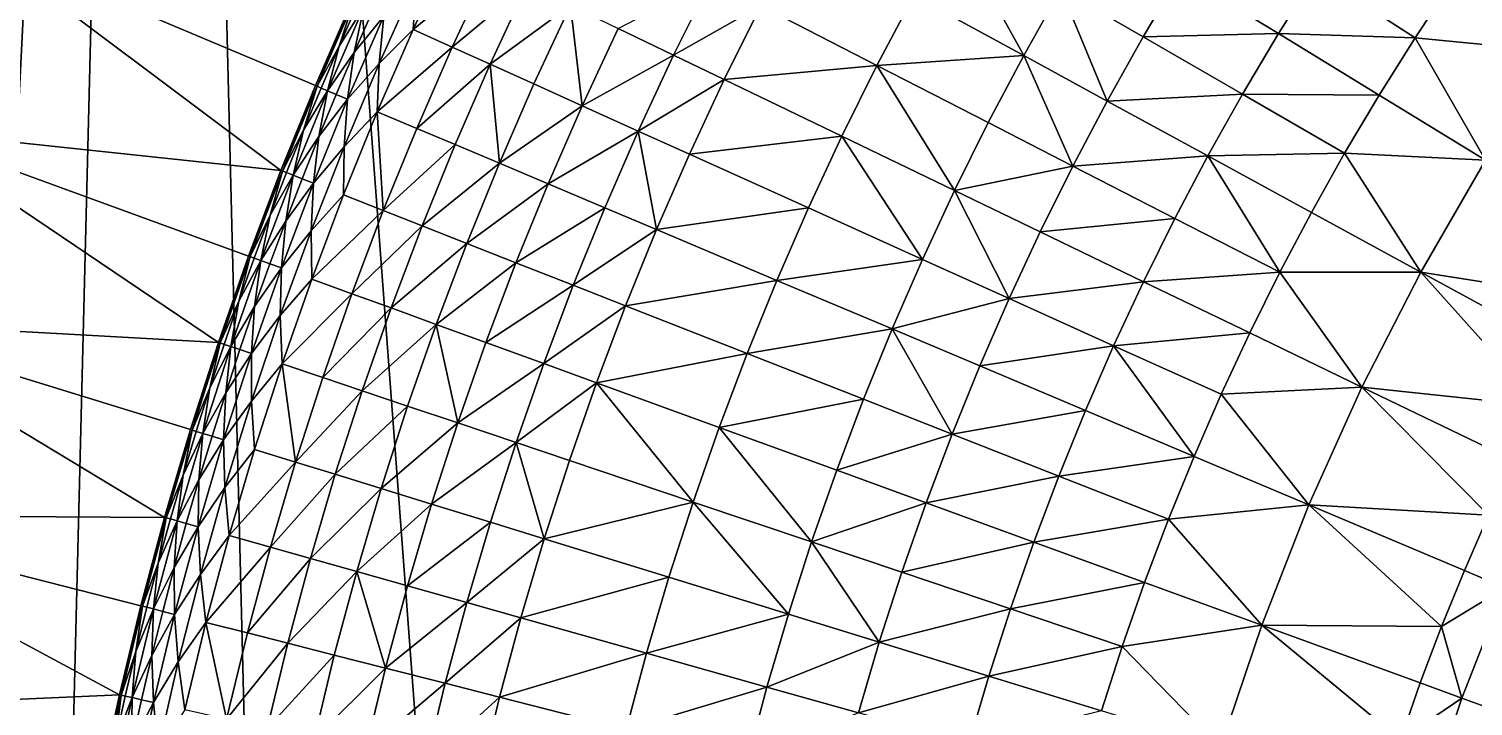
# Model space of a CAD drawing. Header units: millimetres. Extents: x -3750 to 5350, y -3750 to 3750.
# Drawn here: x -2499 to -1515, y 549 to 1010 of the extents above; entities that cross this region are included whole.
import ezdxf

# ---------------------------------------------------------------- set-up
doc = ezdxf.new("R2010")
doc.units = ezdxf.units.MM
doc.header["$MEASUREMENT"] = 0
doc.layers.add('MESH_3D', color=2, linetype='CONTINUOUS')

msp = doc.modelspace()

# ---------------------------------------------------------------- linework, layer by layer
at = {"layer": 'MESH_3D'}
for points in [[(925.34, 3634.04, 32500), (-2410.45, 2872.67, 32500), (3378.63, -1627.06, 32500)], [(-2410.45, 2872.67, 32500), (-3199.84, 1955.38, 32500), (-3720.9, 466.29, 32500)], [(-2410.45, 2872.67, 32500), (-3720.9, 466.29, 32500), (-3523.85, -1282.58, 32500)], [(-2410.45, 2872.67, 32500), (-3523.85, -1282.58, 32500), (-3490.78, -1370.03, 32500)], [(-2410.45, 2872.67, 32500), (-3490.78, -1370.03, 32500), (-2684.5, -2618.39, 32500)], [(-2410.45, 2872.67, 32500), (-2684.5, -2618.39, 32500), (-2550.65, -2748.94, 32500)], [(-2410.45, 2872.67, 32500), (-2550.65, -2748.94, 32500), (-2264.27, -2989.25, 32500)], [(-2410.45, 2872.67, 32500), (-2264.27, -2989.25, 32500), (-1955.38, -3199.84, 32500)], [(3378.63, -1627.06, 32500), (-2410.45, 2872.67, 32500), (-1955.38, -3199.84, 32500)], [(-1895.79, 1032.39, -630.5), (-1869.46, 1079.34, -630.5), (-1820.88, 991.6, -698.41)], [(-1869.46, 1079.34, -630.5), (-1795.6, 1036.69, -698.41), (-1820.88, 991.6, -698.41)], [(-1458.38, 994.31, -885.22), (-1528.54, 1042.14, -840.76), (-1502.09, 1079.93, -840.76)], [(-2584.15, 940.56, 24200), (-2534.06, 1068.2, 24200), (-2327.18, 913.35, 24000)], [(-2534.06, 1068.2, 24200), (-2278.76, 1028.22, 24000), (-2303.69, 971.09, 24000)], [(-2534.06, 1068.2, 24200), (-2303.69, 971.09, 24000), (-2327.18, 913.35, 24000)], [(-2237.04, 1009.39, -238.11), (-2211.18, 1064.85, -238.11), (-2184.88, 1052.18, -303.82)], [(-2235.02, 1042.2, -205.25), (-2211.18, 1064.85, -238.11), (-2237.04, 1009.39, -238.11)], [(-2237.04, 1009.39, -238.11), (-2184.88, 1052.18, -303.82), (-2210.43, 997.38, -303.82)], [(-2210.43, 997.38, -303.82), (-2184.88, 1052.18, -303.82), (-2159.29, 1039.86, -355.73)], [(-1795.6, 1036.69, -698.41), (-1713.9, 1047.34, -744.25), (-1739.47, 1004.29, -744.25)], [(-1739.47, 1004.29, -744.25), (-1713.9, 1047.34, -744.25), (-1647.17, 1006.57, -794.3)], [(-1713.9, 1047.34, -744.25), (-1621.57, 1047.32, -794.3), (-1647.17, 1006.57, -794.3)], [(-1647.17, 1006.57, -794.3), (-1621.57, 1047.32, -794.3), (-1554.05, 1003.71, -840.76)], [(-1621.57, 1047.32, -794.3), (-1528.54, 1042.14, -840.76), (-1554.05, 1003.71, -840.76)], [(-2260.3, 986.16, -205.25), (-2235.02, 1042.2, -205.25), (-2237.04, 1009.39, -238.11)], [(-2260.3, 986.16, -205.25), (-2257.13, 1018.45, -171.85), (-2235.02, 1042.2, -205.25)], [(-2210.43, 997.38, -303.82), (-2159.29, 1039.86, -355.73), (-2184.54, 985.7, -355.73)], [(-2184.54, 985.7, -355.73), (-2159.29, 1039.86, -355.73), (-2129.82, 1025.67, -406.77)], [(-2097.4, 1010.06, -455.71), (-2034.2, 1042.87, -506.08), (-2059.56, 991.83, -506.08)], [(-2059.56, 991.83, -506.08), (-2034.2, 1042.87, -506.08), (-2000.1, 1025.39, -547.31)], [(-1820.88, 991.6, -698.41), (-1795.6, 1036.69, -698.41), (-1763.97, 960.61, -744.25)], [(-1795.6, 1036.69, -698.41), (-1739.47, 1004.29, -744.25), (-1763.97, 960.61, -744.25)], [(-1458.38, 994.31, -885.22), (-1554.05, 1003.71, -840.76), (-1528.54, 1042.14, -840.76)], [(-2302.6, 970.63, -38.42), (-2303.69, 971.09), (-2278.76, 1028.22)], [(-2278.76, 1028.22, 24000), (-2278.76, 1028.22), (-2303.69, 971.09)], [(-2303.69, 971.09, 24000), (-2278.76, 1028.22, 24000), (-2303.69, 971.09)], [(-2302.6, 970.63, -38.42), (-2278.76, 1028.22), (-2277.69, 1027.73, -38.42)], [(-2287.61, 998.07, -71.93), (-2302.6, 970.63, -38.42), (-2277.69, 1027.73, -38.42)], [(-2277.25, 993.55, -138.74), (-2295.51, 967.64, -105.25), (-2270.67, 1024.57, -105.25)], [(-2287.61, 998.07, -71.93), (-2270.67, 1024.57, -105.25), (-2295.51, 967.64, -105.25)], [(-2287.61, 998.07, -71.93), (-2277.69, 1027.73, -38.42), (-2274.99, 1026.51, -71.93)], [(-2287.61, 998.07, -71.93), (-2274.99, 1026.51, -71.93), (-2270.67, 1024.57, -105.25)], [(-2277.25, 993.55, -138.74), (-2270.67, 1024.57, -105.25), (-2264.68, 1021.86, -138.74)], [(-2184.54, 985.7, -355.73), (-2129.82, 1025.67, -406.77), (-2154.73, 972.25, -406.77)], [(-2154.73, 972.25, -406.77), (-2129.82, 1025.67, -406.77), (-2121.93, 957.45, -455.71)], [(-2129.82, 1025.67, -406.77), (-2097.4, 1010.06, -455.71), (-2121.93, 957.45, -455.71)], [(-2059.56, 991.83, -506.08), (-2000.1, 1025.39, -547.31), (-2025.04, 975.21, -547.31)], [(-2025.04, 975.21, -547.31), (-2000.1, 1025.39, -547.31), (-1920.94, 984.81, -630.5)], [(-2000.1, 1025.39, -547.31), (-1895.79, 1032.39, -630.5), (-1920.94, 984.81, -630.5)], [(-1920.94, 984.81, -630.5), (-1895.79, 1032.39, -630.5), (-1820.88, 991.6, -698.41)], [(-2260.3, 986.16, -205.25), (-2281.81, 961.87, -171.85), (-2257.13, 1018.45, -171.85)], [(-2277.25, 993.55, -138.74), (-2257.13, 1018.45, -171.85), (-2281.81, 961.87, -171.85)], [(-2277.25, 993.55, -138.74), (-2264.68, 1021.86, -138.74), (-2257.13, 1018.45, -171.85)], [(-2261.51, 953.31, -238.11), (-2237.04, 1009.39, -238.11), (-2210.43, 997.38, -303.82)], [(-2260.3, 986.16, -205.25), (-2237.04, 1009.39, -238.11), (-2261.51, 953.31, -238.11)], [(-2121.93, 957.45, -455.71), (-2097.4, 1010.06, -455.71), (-2059.56, 991.83, -506.08)], [(-1763.97, 960.61, -744.25), (-1739.47, 1004.29, -744.25), (-1671.76, 965.19, -794.3)], [(-1739.47, 1004.29, -744.25), (-1647.17, 1006.57, -794.3), (-1671.76, 965.19, -794.3)], [(-1671.76, 965.19, -794.3), (-1647.17, 1006.57, -794.3), (-1578.59, 964.66, -840.76)], [(-1647.17, 1006.57, -794.3), (-1554.05, 1003.71, -840.76), (-1578.59, 964.66, -840.76)], [(-2299.87, 969.48, -71.93), (-2302.6, 970.63, -38.42), (-2287.61, 998.07, -71.93)], [(-2299.87, 969.48, -71.93), (-2287.61, 998.07, -71.93), (-2295.51, 967.64, -105.25)], [(-2261.51, 953.31, -238.11), (-2210.43, 997.38, -303.82), (-2234.61, 941.97, -303.82)], [(-2234.61, 941.97, -303.82), (-2210.43, 997.38, -303.82), (-2184.54, 985.7, -355.73)], [(-1506.13, 920.38, -885.22), (-1578.59, 964.66, -840.76), (-1554.05, 1003.71, -840.76)], [(-1506.13, 920.38, -885.22), (-1554.05, 1003.71, -840.76), (-1458.38, 994.31, -885.22)], [(-2289.46, 965.09, -138.74), (-2295.51, 967.64, -105.25), (-2277.25, 993.55, -138.74)], [(-2289.46, 965.09, -138.74), (-2277.25, 993.55, -138.74), (-2281.81, 961.87, -171.85)], [(-2284.19, 929.5, -205.25), (-2281.81, 961.87, -171.85), (-2260.3, 986.16, -205.25)], [(-2284.19, 929.5, -205.25), (-2260.3, 986.16, -205.25), (-2261.51, 953.31, -238.11)], [(-2234.61, 941.97, -303.82), (-2184.54, 985.7, -355.73), (-2208.44, 930.93, -355.73)], [(-2208.44, 930.93, -355.73), (-2184.54, 985.7, -355.73), (-2178.3, 918.23, -406.77)], [(-2184.54, 985.7, -355.73), (-2154.73, 972.25, -406.77), (-2178.3, 918.23, -406.77)], [(-2121.93, 957.45, -455.71), (-2059.56, 991.83, -506.08), (-2083.65, 940.18, -506.08)], [(-2083.65, 940.18, -506.08), (-2059.56, 991.83, -506.08), (-2025.04, 975.21, -547.31)], [(-2025.04, 975.21, -547.31), (-1920.94, 984.81, -630.5), (-1944.9, 936.61, -630.5)], [(-1944.9, 936.61, -630.5), (-1920.94, 984.81, -630.5), (-1868.05, 899.6, -698.41)], [(-1920.94, 984.81, -630.5), (-1820.88, 991.6, -698.41), (-1845.04, 945.9, -698.41)], [(-1920.94, 984.81, -630.5), (-1845.04, 945.9, -698.41), (-1868.05, 899.6, -698.41)], [(-1845.04, 945.9, -698.41), (-1820.88, 991.6, -698.41), (-1787.37, 916.33, -744.25)], [(-1820.88, 991.6, -698.41), (-1763.97, 960.61, -744.25), (-1787.37, 916.33, -744.25)], [(-2083.65, 940.18, -506.08), (-2025.04, 975.21, -547.31), (-2048.72, 924.42, -547.31)], [(-2048.72, 924.42, -547.31), (-2025.04, 975.21, -547.31), (-1944.9, 936.61, -630.5)], [(-2326.09, 912.92, -38.42), (-2327.18, 913.35), (-2303.69, 971.09)], [(-2327.18, 913.35, 24000), (-2303.69, 971.09), (-2327.18, 913.35)], [(-2327.18, 913.35, 24000), (-2303.69, 971.09, 24000), (-2303.69, 971.09)], [(-2326.09, 912.92, -38.42), (-2303.69, 971.09), (-2302.6, 970.63, -38.42)], [(-2311.78, 940.73, -71.93), (-2326.09, 912.92, -38.42), (-2302.6, 970.63, -38.42)], [(-2301.31, 936.47, -138.74), (-2318.92, 910.11, -105.25), (-2295.51, 967.64, -105.25)], [(-2311.78, 940.73, -71.93), (-2295.51, 967.64, -105.25), (-2318.92, 910.11, -105.25)], [(-2311.78, 940.73, -71.93), (-2302.6, 970.63, -38.42), (-2299.87, 969.48, -71.93)], [(-2311.78, 940.73, -71.93), (-2299.87, 969.48, -71.93), (-2295.51, 967.64, -105.25)], [(-2301.31, 936.47, -138.74), (-2295.51, 967.64, -105.25), (-2289.46, 965.09, -138.74)], [(-2301.31, 936.47, -138.74), (-2289.46, 965.09, -138.74), (-2281.81, 961.87, -171.85)], [(-2178.3, 918.23, -406.77), (-2154.73, 972.25, -406.77), (-2121.93, 957.45, -455.71)], [(-1763.97, 960.61, -744.25), (-1671.76, 965.19, -794.3), (-1695.3, 923.21, -794.3)], [(-1695.3, 923.21, -794.3), (-1671.76, 965.19, -794.3), (-1602.15, 925, -840.76)], [(-1671.76, 965.19, -794.3), (-1578.59, 964.66, -840.76), (-1602.15, 925, -840.76)], [(-2284.19, 929.5, -205.25), (-2305.09, 904.68, -171.85), (-2281.81, 961.87, -171.85)], [(-2301.31, 936.47, -138.74), (-2281.81, 961.87, -171.85), (-2305.09, 904.68, -171.85)], [(-2178.3, 918.23, -406.77), (-2121.93, 957.45, -455.71), (-2145.14, 904.25, -455.71)], [(-2145.14, 904.25, -455.71), (-2121.93, 957.45, -455.71), (-2083.65, 940.18, -506.08)], [(-1787.37, 916.33, -744.25), (-1763.97, 960.61, -744.25), (-1695.3, 923.21, -794.3)], [(-1506.13, 920.38, -885.22), (-1602.15, 925, -840.76), (-1578.59, 964.66, -840.76)], [(-2284.57, 896.63, -238.11), (-2261.51, 953.31, -238.11), (-2257.4, 885.96, -303.82)], [(-2284.19, 929.5, -205.25), (-2261.51, 953.31, -238.11), (-2284.57, 896.63, -238.11)], [(-2261.51, 953.31, -238.11), (-2234.61, 941.97, -303.82), (-2257.4, 885.96, -303.82)], [(-1868.05, 899.6, -698.41), (-1845.04, 945.9, -698.41), (-1787.37, 916.33, -744.25)], [(-2627.83, 810.58, 24200), (-2584.15, 940.56, 24200), (-2369.82, 796.22, 24000)], [(-2584.15, 940.56, 24200), (-2327.18, 913.35, 24000), (-2349.23, 855.05, 24000)], [(-2584.15, 940.56, 24200), (-2349.23, 855.05, 24000), (-2369.82, 796.22, 24000)], [(-2323.33, 911.84, -71.93), (-2326.09, 912.92, -38.42), (-2311.78, 940.73, -71.93)], [(-2323.33, 911.84, -71.93), (-2311.78, 940.73, -71.93), (-2318.92, 910.11, -105.25)], [(-2312.8, 907.71, -138.74), (-2318.92, 910.11, -105.25), (-2301.31, 936.47, -138.74)], [(-2312.8, 907.71, -138.74), (-2301.31, 936.47, -138.74), (-2305.09, 904.68, -171.85)], [(-2257.4, 885.96, -303.82), (-2234.61, 941.97, -303.82), (-2208.44, 930.93, -355.73)], [(-2145.14, 904.25, -455.71), (-2083.65, 940.18, -506.08), (-2106.44, 887.94, -506.08)], [(-2106.44, 887.94, -506.08), (-2083.65, 940.18, -506.08), (-2071.13, 873.06, -547.31)], [(-2083.65, 940.18, -506.08), (-2048.72, 924.42, -547.31), (-2071.13, 873.06, -547.31)], [(-2048.72, 924.42, -547.31), (-1944.9, 936.61, -630.5), (-1967.64, 887.83, -630.5)], [(-1967.64, 887.83, -630.5), (-1944.9, 936.61, -630.5), (-1889.89, 852.75, -698.41)], [(-1944.9, 936.61, -630.5), (-1868.05, 899.6, -698.41), (-1889.89, 852.75, -698.41)], [(-2306.65, 872.27, -205.25), (-2284.19, 929.5, -205.25), (-2284.57, 896.63, -238.11)], [(-2306.65, 872.27, -205.25), (-2305.09, 904.68, -171.85), (-2284.19, 929.5, -205.25)], [(-2257.4, 885.96, -303.82), (-2208.44, 930.93, -355.73), (-2230.96, 875.59, -355.73)], [(-2230.96, 875.59, -355.73), (-2208.44, 930.93, -355.73), (-2178.3, 918.23, -406.77)], [(-2230.96, 875.59, -355.73), (-2178.3, 918.23, -406.77), (-2200.52, 863.64, -406.77)], [(-2200.52, 863.64, -406.77), (-2178.3, 918.23, -406.77), (-2145.14, 904.25, -455.71)], [(-2071.13, 873.06, -547.31), (-2048.72, 924.42, -547.31), (-1967.64, 887.83, -630.5)], [(-1868.05, 899.6, -698.41), (-1787.37, 916.33, -744.25), (-1809.66, 871.49, -744.25)], [(-1809.66, 871.49, -744.25), (-1787.37, 916.33, -744.25), (-1717.79, 880.66, -794.3)], [(-1787.37, 916.33, -744.25), (-1695.3, 923.21, -794.3), (-1717.79, 880.66, -794.3)], [(-1717.79, 880.66, -794.3), (-1695.3, 923.21, -794.3), (-1646.26, 843.99, -840.76)], [(-1695.3, 923.21, -794.3), (-1602.15, 925, -840.76), (-1624.71, 884.77, -840.76)], [(-1695.3, 923.21, -794.3), (-1624.71, 884.77, -840.76), (-1646.26, 843.99, -840.76)], [(-1550.13, 844.16, -885.22), (-1624.71, 884.77, -840.76), (-1602.15, 925, -840.76)], [(-1550.13, 844.16, -885.22), (-1602.15, 925, -840.76), (-1506.13, 920.38, -885.22)], [(-1550.13, 844.16, -885.22), (-1506.13, 920.38, -885.22), (-1428.94, 825, -939.08)], [(-2348.12, 854.65, -38.42), (-2349.23, 855.05), (-2327.18, 913.35)], [(-2349.23, 855.05, 24000), (-2327.18, 913.35), (-2349.23, 855.05)], [(-2349.23, 855.05, 24000), (-2327.18, 913.35, 24000), (-2327.18, 913.35)], [(-2348.12, 854.65, -38.42), (-2327.18, 913.35), (-2326.09, 912.92, -38.42)], [(-2334.51, 882.8, -71.93), (-2348.12, 854.65, -38.42), (-2326.09, 912.92, -38.42)], [(-2323.94, 878.81, -138.74), (-2340.89, 852.01, -105.25), (-2318.92, 910.11, -105.25)], [(-2334.51, 882.8, -71.93), (-2318.92, 910.11, -105.25), (-2340.89, 852.01, -105.25)], [(-2334.51, 882.8, -71.93), (-2326.09, 912.92, -38.42), (-2323.33, 911.84, -71.93)], [(-2334.51, 882.8, -71.93), (-2323.33, 911.84, -71.93), (-2318.92, 910.11, -105.25)], [(-2323.94, 878.81, -138.74), (-2318.92, 910.11, -105.25), (-2312.8, 907.71, -138.74)], [(-2323.94, 878.81, -138.74), (-2312.8, 907.71, -138.74), (-2305.09, 904.68, -171.85)], [(-2306.65, 872.27, -205.25), (-2326.92, 846.93, -171.85), (-2305.09, 904.68, -171.85)], [(-2323.94, 878.81, -138.74), (-2305.09, 904.68, -171.85), (-2326.92, 846.93, -171.85)], [(-2306.65, 872.27, -205.25), (-2284.57, 896.63, -238.11), (-2306.22, 839.39, -238.11)], [(-2306.22, 839.39, -238.11), (-2284.57, 896.63, -238.11), (-2257.4, 885.96, -303.82)], [(-2200.52, 863.64, -406.77), (-2145.14, 904.25, -455.71), (-2167.02, 850.49, -455.71)], [(-2167.02, 850.49, -455.71), (-2145.14, 904.25, -455.71), (-2106.44, 887.94, -506.08)], [(-1889.89, 852.75, -698.41), (-1868.05, 899.6, -698.41), (-1830.82, 826.1, -744.25)], [(-1868.05, 899.6, -698.41), (-1809.66, 871.49, -744.25), (-1830.82, 826.1, -744.25)], [(-2167.02, 850.49, -455.71), (-2106.44, 887.94, -506.08), (-2127.92, 835.15, -506.08)], [(-2127.92, 835.15, -506.08), (-2106.44, 887.94, -506.08), (-2071.13, 873.06, -547.31)], [(-2071.13, 873.06, -547.31), (-1967.64, 887.83, -630.5), (-1989.16, 838.5, -630.5)], [(-1989.16, 838.5, -630.5), (-1967.64, 887.83, -630.5), (-1889.89, 852.75, -698.41)], [(-2345.34, 853.63, -71.93), (-2348.12, 854.65, -38.42), (-2334.51, 882.8, -71.93)], [(-2345.34, 853.63, -71.93), (-2334.51, 882.8, -71.93), (-2340.89, 852.01, -105.25)], [(-2334.72, 849.77, -138.74), (-2340.89, 852.01, -105.25), (-2323.94, 878.81, -138.74)], [(-2334.72, 849.77, -138.74), (-2323.94, 878.81, -138.74), (-2326.92, 846.93, -171.85)], [(-2306.22, 839.39, -238.11), (-2257.4, 885.96, -303.82), (-2278.78, 829.41, -303.82)], [(-2278.78, 829.41, -303.82), (-2257.4, 885.96, -303.82), (-2230.96, 875.59, -355.73)], [(-1809.66, 871.49, -744.25), (-1717.79, 880.66, -794.3), (-1739.21, 837.56, -794.3)], [(-1739.21, 837.56, -794.3), (-1717.79, 880.66, -794.3), (-1646.26, 843.99, -840.76)], [(-1550.13, 844.16, -885.22), (-1646.26, 843.99, -840.76), (-1624.71, 884.77, -840.76)], [(-2327.68, 814.49, -205.25), (-2306.65, 872.27, -205.25), (-2306.22, 839.39, -238.11)], [(-2327.68, 814.49, -205.25), (-2326.92, 846.93, -171.85), (-2306.65, 872.27, -205.25)], [(-2278.78, 829.41, -303.82), (-2230.96, 875.59, -355.73), (-2252.09, 819.7, -355.73)], [(-2252.09, 819.7, -355.73), (-2230.96, 875.59, -355.73), (-2200.52, 863.64, -406.77)], [(-2127.92, 835.15, -506.08), (-2071.13, 873.06, -547.31), (-2092.25, 821.15, -547.31)], [(-2092.25, 821.15, -547.31), (-2071.13, 873.06, -547.31), (-1989.16, 838.5, -630.5)], [(-1830.82, 826.1, -744.25), (-1809.66, 871.49, -744.25), (-1739.21, 837.56, -794.3)], [(-2252.09, 819.7, -355.73), (-2200.52, 863.64, -406.77), (-2221.36, 808.51, -406.77)], [(-2221.36, 808.51, -406.77), (-2200.52, 863.64, -406.77), (-2167.02, 850.49, -455.71)], [(-2368.7, 795.84, -38.42), (-2369.82, 796.22), (-2349.23, 855.05)], [(-2369.82, 796.22, 24000), (-2349.23, 855.05), (-2369.82, 796.22)], [(-2369.82, 796.22, 24000), (-2349.23, 855.05, 24000), (-2349.23, 855.05)], [(-2368.7, 795.84, -38.42), (-2349.23, 855.05), (-2348.12, 854.65, -38.42)], [(-2355.8, 824.33, -71.93), (-2368.7, 795.84, -38.42), (-2348.12, 854.65, -38.42)], [(-2345.13, 820.6, -138.74), (-2361.4, 793.39, -105.25), (-2340.89, 852.01, -105.25)], [(-2355.8, 824.33, -71.93), (-2340.89, 852.01, -105.25), (-2361.4, 793.39, -105.25)], [(-2355.8, 824.33, -71.93), (-2348.12, 854.65, -38.42), (-2345.34, 853.63, -71.93)], [(-2355.8, 824.33, -71.93), (-2345.34, 853.63, -71.93), (-2340.89, 852.01, -105.25)], [(-2327.68, 814.49, -205.25), (-2347.31, 788.66, -171.85), (-2326.92, 846.93, -171.85)], [(-2345.13, 820.6, -138.74), (-2326.92, 846.93, -171.85), (-2347.31, 788.66, -171.85)], [(-2345.13, 820.6, -138.74), (-2340.89, 852.01, -105.25), (-2334.72, 849.77, -138.74)], [(-2345.13, 820.6, -138.74), (-2334.72, 849.77, -138.74), (-2326.92, 846.93, -171.85)], [(-2221.36, 808.51, -406.77), (-2167.02, 850.49, -455.71), (-2187.55, 796.2, -455.71)], [(-2187.55, 796.2, -455.71), (-2167.02, 850.49, -455.71), (-2127.92, 835.15, -506.08)], [(-1989.16, 838.5, -630.5), (-1889.89, 852.75, -698.41), (-1910.57, 805.37, -698.41)], [(-1910.57, 805.37, -698.41), (-1889.89, 852.75, -698.41), (-1830.82, 826.1, -744.25)], [(-2327.68, 814.49, -205.25), (-2306.22, 839.39, -238.11), (-2326.43, 781.64, -238.11)], [(-2326.43, 781.64, -238.11), (-2306.22, 839.39, -238.11), (-2278.78, 829.41, -303.82)], [(-2092.25, 821.15, -547.31), (-1989.16, 838.5, -630.5), (-2009.45, 788.65, -630.5)], [(-2009.45, 788.65, -630.5), (-1989.16, 838.5, -630.5), (-1910.57, 805.37, -698.41)], [(-1830.82, 826.1, -744.25), (-1739.21, 837.56, -794.3), (-1759.55, 793.94, -794.3)], [(-1759.55, 793.94, -794.3), (-1739.21, 837.56, -794.3), (-1666.79, 802.68, -840.76)], [(-1739.21, 837.56, -794.3), (-1646.26, 843.99, -840.76), (-1666.79, 802.68, -840.76)], [(-1590.28, 765.84, -885.22), (-1666.79, 802.68, -840.76), (-1646.26, 843.99, -840.76)], [(-1590.28, 765.84, -885.22), (-1646.26, 843.99, -840.76), (-1550.13, 844.16, -885.22)], [(-1590.28, 765.84, -885.22), (-1550.13, 844.16, -885.22), (-1468.29, 752.75, -939.08)], [(-1550.13, 844.16, -885.22), (-1428.94, 825, -939.08), (-1449.07, 789.12, -939.08)], [(-1550.13, 844.16, -885.22), (-1449.07, 789.12, -939.08), (-1468.29, 752.75, -939.08)], [(-2326.43, 781.64, -238.11), (-2278.78, 829.41, -303.82), (-2298.75, 772.34, -303.82)], [(-2298.75, 772.34, -303.82), (-2278.78, 829.41, -303.82), (-2252.09, 819.7, -355.73)], [(-2187.55, 796.2, -455.71), (-2127.92, 835.15, -506.08), (-2148.08, 781.84, -506.08)], [(-2148.08, 781.84, -506.08), (-2127.92, 835.15, -506.08), (-2092.25, 821.15, -547.31)], [(-2365.89, 794.9, -71.93), (-2368.7, 795.84, -38.42), (-2355.8, 824.33, -71.93)], [(-2365.89, 794.9, -71.93), (-2355.8, 824.33, -71.93), (-2361.4, 793.39, -105.25)], [(-2355.18, 791.3, -138.74), (-2361.4, 793.39, -105.25), (-2345.13, 820.6, -138.74)], [(-2355.18, 791.3, -138.74), (-2345.13, 820.6, -138.74), (-2347.31, 788.66, -171.85)], [(-2298.75, 772.34, -303.82), (-2252.09, 819.7, -355.73), (-2271.83, 763.29, -355.73)], [(-2271.83, 763.29, -355.73), (-2252.09, 819.7, -355.73), (-2221.36, 808.51, -406.77)], [(-2148.08, 781.84, -506.08), (-2092.25, 821.15, -547.31), (-2112.08, 768.73, -547.31)], [(-2112.08, 768.73, -547.31), (-2092.25, 821.15, -547.31), (-2009.45, 788.65, -630.5)], [(-1910.57, 805.37, -698.41), (-1830.82, 826.1, -744.25), (-1850.85, 780.2, -744.25)], [(-1850.85, 780.2, -744.25), (-1830.82, 826.1, -744.25), (-1759.55, 793.94, -794.3)], [(-2664.96, 678.58, 24200), (-2627.83, 810.58, 24200), (-2406.56, 677.1, 24000)], [(-2627.83, 810.58, 24200), (-2369.82, 796.22, 24000), (-2388.93, 736.89, 24000)], [(-2627.83, 810.58, 24200), (-2388.93, 736.89, 24000), (-2406.56, 677.1, 24000)], [(-2347.26, 756.21, -205.25), (-2347.31, 788.66, -171.85), (-2327.68, 814.49, -205.25)], [(-2347.26, 756.21, -205.25), (-2327.68, 814.49, -205.25), (-2326.43, 781.64, -238.11)], [(-2271.83, 763.29, -355.73), (-2221.36, 808.51, -406.77), (-2240.83, 752.88, -406.77)], [(-2240.83, 752.88, -406.77), (-2221.36, 808.51, -406.77), (-2206.72, 741.42, -455.71)], [(-2221.36, 808.51, -406.77), (-2187.55, 796.2, -455.71), (-2206.72, 741.42, -455.71)], [(-2009.45, 788.65, -630.5), (-1910.57, 805.37, -698.41), (-1930.05, 757.49, -698.41)], [(-1930.05, 757.49, -698.41), (-1910.57, 805.37, -698.41), (-1869.73, 733.81, -744.25)], [(-1910.57, 805.37, -698.41), (-1850.85, 780.2, -744.25), (-1869.73, 733.81, -744.25)], [(-1759.55, 793.94, -794.3), (-1666.79, 802.68, -840.76), (-1686.29, 760.88, -840.76)], [(-1590.28, 765.84, -885.22), (-1686.29, 760.88, -840.76), (-1666.79, 802.68, -840.76)], [(-2387.8, 736.54, -38.42), (-2388.93, 736.89), (-2369.82, 796.22)], [(-2388.93, 736.89, 24000), (-2369.82, 796.22), (-2388.93, 736.89)], [(-2388.93, 736.89, 24000), (-2369.82, 796.22, 24000), (-2369.82, 796.22)], [(-2387.8, 736.54, -38.42), (-2369.82, 796.22), (-2368.7, 795.84, -38.42)], [(-2375.62, 765.34, -71.93), (-2387.8, 736.54, -38.42), (-2368.7, 795.84, -38.42)], [(-2364.86, 761.87, -138.74), (-2380.45, 734.27, -105.25), (-2361.4, 793.39, -105.25)], [(-2375.62, 765.34, -71.93), (-2361.4, 793.39, -105.25), (-2380.45, 734.27, -105.25)], [(-2375.62, 765.34, -71.93), (-2368.7, 795.84, -38.42), (-2365.89, 794.9, -71.93)], [(-2375.62, 765.34, -71.93), (-2365.89, 794.9, -71.93), (-2361.4, 793.39, -105.25)], [(-2347.26, 756.21, -205.25), (-2366.25, 729.89, -171.85), (-2347.31, 788.66, -171.85)], [(-2364.86, 761.87, -138.74), (-2347.31, 788.66, -171.85), (-2366.25, 729.89, -171.85)], [(-2364.86, 761.87, -138.74), (-2361.4, 793.39, -105.25), (-2355.18, 791.3, -138.74)], [(-2364.86, 761.87, -138.74), (-2355.18, 791.3, -138.74), (-2347.31, 788.66, -171.85)], [(-2206.72, 741.42, -455.71), (-2187.55, 796.2, -455.71), (-2148.08, 781.84, -506.08)], [(-2112.08, 768.73, -547.31), (-2009.45, 788.65, -630.5), (-2028.49, 738.31, -630.5)], [(-2028.49, 738.31, -630.5), (-2009.45, 788.65, -630.5), (-1930.05, 757.49, -698.41)], [(-1850.85, 780.2, -744.25), (-1759.55, 793.94, -794.3), (-1778.8, 749.83, -794.3)], [(-1778.8, 749.83, -794.3), (-1759.55, 793.94, -794.3), (-1704.73, 718.6, -840.76)], [(-1759.55, 793.94, -794.3), (-1686.29, 760.88, -840.76), (-1704.73, 718.6, -840.76)], [(-2347.26, 756.21, -205.25), (-2326.43, 781.64, -238.11), (-2345.19, 723.4, -238.11)], [(-2345.19, 723.4, -238.11), (-2326.43, 781.64, -238.11), (-2317.29, 714.79, -303.82)], [(-2326.43, 781.64, -238.11), (-2298.75, 772.34, -303.82), (-2317.29, 714.79, -303.82)], [(-2206.72, 741.42, -455.71), (-2148.08, 781.84, -506.08), (-2166.91, 728.04, -506.08)], [(-2166.91, 728.04, -506.08), (-2148.08, 781.84, -506.08), (-2112.08, 768.73, -547.31)], [(-1869.73, 733.81, -744.25), (-1850.85, 780.2, -744.25), (-1778.8, 749.83, -794.3)], [(-2317.29, 714.79, -303.82), (-2298.75, 772.34, -303.82), (-2271.83, 763.29, -355.73)], [(-2166.91, 728.04, -506.08), (-2112.08, 768.73, -547.31), (-2130.58, 715.84, -547.31)], [(-2130.58, 715.84, -547.31), (-2112.08, 768.73, -547.31), (-2046.26, 687.51, -630.5)], [(-2112.08, 768.73, -547.31), (-2028.49, 738.31, -630.5), (-2046.26, 687.51, -630.5)], [(-2384.97, 735.67, -71.93), (-2387.8, 736.54, -38.42), (-2375.62, 765.34, -71.93)], [(-2384.97, 735.67, -71.93), (-2375.62, 765.34, -71.93), (-2380.45, 734.27, -105.25)], [(-2374.17, 732.33, -138.74), (-2380.45, 734.27, -105.25), (-2364.86, 761.87, -138.74)], [(-2374.17, 732.33, -138.74), (-2364.86, 761.87, -138.74), (-2366.25, 729.89, -171.85)], [(-2317.29, 714.79, -303.82), (-2271.83, 763.29, -355.73), (-2290.15, 706.42, -355.73)], [(-2290.15, 706.42, -355.73), (-2271.83, 763.29, -355.73), (-2240.83, 752.88, -406.77)], [(-1626.48, 685.62, -885.22), (-1704.73, 718.6, -840.76), (-1686.29, 760.88, -840.76)], [(-1626.48, 685.62, -885.22), (-1686.29, 760.88, -840.76), (-1590.28, 765.84, -885.22)], [(-1626.48, 685.62, -885.22), (-1590.28, 765.84, -885.22), (-1503.98, 678.62, -939.08)], [(-1590.28, 765.84, -885.22), (-1468.29, 752.75, -939.08), (-1486.6, 715.91, -939.08)], [(-1590.28, 765.84, -885.22), (-1486.6, 715.91, -939.08), (-1503.98, 678.62, -939.08)], [(-2365.38, 697.45, -205.25), (-2366.25, 729.89, -171.85), (-2347.26, 756.21, -205.25)], [(-2365.38, 697.45, -205.25), (-2347.26, 756.21, -205.25), (-2345.19, 723.4, -238.11)], [(-2290.15, 706.42, -355.73), (-2240.83, 752.88, -406.77), (-2258.9, 696.78, -406.77)], [(-2258.9, 696.78, -406.77), (-2240.83, 752.88, -406.77), (-2206.72, 741.42, -455.71)], [(-2028.49, 738.31, -630.5), (-1930.05, 757.49, -698.41), (-1948.34, 709.14, -698.41)], [(-1948.34, 709.14, -698.41), (-1930.05, 757.49, -698.41), (-1869.73, 733.81, -744.25)], [(-1869.73, 733.81, -744.25), (-1778.8, 749.83, -794.3), (-1796.94, 705.25, -794.3)], [(-1796.94, 705.25, -794.3), (-1778.8, 749.83, -794.3), (-1704.73, 718.6, -840.76)], [(-2258.9, 696.78, -406.77), (-2206.72, 741.42, -455.71), (-2224.52, 686.17, -455.71)], [(-2224.52, 686.17, -455.71), (-2206.72, 741.42, -455.71), (-2166.91, 728.04, -506.08)], [(-2405.42, 676.78, -38.42), (-2406.56, 677.1), (-2388.93, 736.89)], [(-2406.56, 677.1, 24000), (-2388.93, 736.89), (-2406.56, 677.1)], [(-2406.56, 677.1, 24000), (-2388.93, 736.89, 24000), (-2388.93, 736.89)], [(-2405.42, 676.78, -38.42), (-2388.93, 736.89), (-2387.8, 736.54, -38.42)], [(-2393.96, 705.88, -71.93), (-2405.42, 676.78, -38.42), (-2387.8, 736.54, -38.42)], [(-2383.12, 702.68, -138.74), (-2398.01, 674.7, -105.25), (-2380.45, 734.27, -105.25)], [(-2393.96, 705.88, -71.93), (-2380.45, 734.27, -105.25), (-2398.01, 674.7, -105.25)], [(-2393.96, 705.88, -71.93), (-2387.8, 736.54, -38.42), (-2384.97, 735.67, -71.93)], [(-2393.96, 705.88, -71.93), (-2384.97, 735.67, -71.93), (-2380.45, 734.27, -105.25)], [(-2365.38, 697.45, -205.25), (-2383.71, 670.67, -171.85), (-2366.25, 729.89, -171.85)], [(-2383.12, 702.68, -138.74), (-2366.25, 729.89, -171.85), (-2383.71, 670.67, -171.85)], [(-2383.12, 702.68, -138.74), (-2380.45, 734.27, -105.25), (-2374.17, 732.33, -138.74)], [(-2383.12, 702.68, -138.74), (-2374.17, 732.33, -138.74), (-2366.25, 729.89, -171.85)], [(-2046.26, 687.51, -630.5), (-2028.49, 738.31, -630.5), (-1965.41, 660.34, -698.41)], [(-2028.49, 738.31, -630.5), (-1948.34, 709.14, -698.41), (-1965.41, 660.34, -698.41)], [(-1948.34, 709.14, -698.41), (-1869.73, 733.81, -744.25), (-1887.44, 686.97, -744.25)], [(-1887.44, 686.97, -744.25), (-1869.73, 733.81, -744.25), (-1796.94, 705.25, -794.3)], [(-2365.38, 697.45, -205.25), (-2345.19, 723.4, -238.11), (-2362.5, 664.7, -238.11)], [(-2362.5, 664.7, -238.11), (-2345.19, 723.4, -238.11), (-2317.29, 714.79, -303.82)], [(-2224.52, 686.17, -455.71), (-2166.91, 728.04, -506.08), (-2184.38, 673.79, -506.08)], [(-2184.38, 673.79, -506.08), (-2166.91, 728.04, -506.08), (-2147.77, 662.5, -547.31)], [(-2166.91, 728.04, -506.08), (-2130.58, 715.84, -547.31), (-2147.77, 662.5, -547.31)], [(-2362.5, 664.7, -238.11), (-2317.29, 714.79, -303.82), (-2334.39, 656.8, -303.82)], [(-2334.39, 656.8, -303.82), (-2317.29, 714.79, -303.82), (-2290.15, 706.42, -355.73)], [(-2147.77, 662.5, -547.31), (-2130.58, 715.84, -547.31), (-2046.26, 687.51, -630.5)], [(-1965.41, 660.34, -698.41), (-1948.34, 709.14, -698.41), (-1887.44, 686.97, -744.25)], [(-1796.94, 705.25, -794.3), (-1704.73, 718.6, -840.76), (-1722.12, 675.88, -840.76)], [(-1626.48, 685.62, -885.22), (-1722.12, 675.88, -840.76), (-1704.73, 718.6, -840.76)], [(-2402.57, 675.98, -71.93), (-2405.42, 676.78, -38.42), (-2393.96, 705.88, -71.93)], [(-2402.57, 675.98, -71.93), (-2393.96, 705.88, -71.93), (-2398.01, 674.7, -105.25)], [(-2391.69, 672.92, -138.74), (-2398.01, 674.7, -105.25), (-2383.12, 702.68, -138.74)], [(-2391.69, 672.92, -138.74), (-2383.12, 702.68, -138.74), (-2383.71, 670.67, -171.85)], [(-2334.39, 656.8, -303.82), (-2290.15, 706.42, -355.73), (-2307.05, 649.1, -355.73)], [(-2307.05, 649.1, -355.73), (-2290.15, 706.42, -355.73), (-2258.9, 696.78, -406.77)], [(-1887.44, 686.97, -744.25), (-1796.94, 705.25, -794.3), (-1813.96, 660.23, -794.3)], [(-1813.96, 660.23, -794.3), (-1796.94, 705.25, -794.3), (-1722.12, 675.88, -840.76)], [(-2382.04, 638.26, -205.25), (-2383.71, 670.67, -171.85), (-2365.38, 697.45, -205.25)], [(-2382.04, 638.26, -205.25), (-2365.38, 697.45, -205.25), (-2362.5, 664.7, -238.11)], [(-2307.05, 649.1, -355.73), (-2258.9, 696.78, -406.77), (-2275.57, 640.25, -406.77)], [(-2275.57, 640.25, -406.77), (-2258.9, 696.78, -406.77), (-2224.52, 686.17, -455.71)], [(-2275.57, 640.25, -406.77), (-2224.52, 686.17, -455.71), (-2240.93, 630.5, -455.71)], [(-2240.93, 630.5, -455.71), (-2224.52, 686.17, -455.71), (-2184.38, 673.79, -506.08)], [(-2147.77, 662.5, -547.31), (-2046.26, 687.51, -630.5), (-2062.77, 636.28, -630.5)], [(-2062.77, 636.28, -630.5), (-2046.26, 687.51, -630.5), (-1981.26, 611.14, -698.41)], [(-2046.26, 687.51, -630.5), (-1965.41, 660.34, -698.41), (-1981.26, 611.14, -698.41)], [(-1965.41, 660.34, -698.41), (-1887.44, 686.97, -744.25), (-1903.98, 639.7, -744.25)], [(-1903.98, 639.7, -744.25), (-1887.44, 686.97, -744.25), (-1813.96, 660.23, -794.3)], [(-1658.63, 603.69, -885.22), (-1722.12, 675.88, -840.76), (-1626.48, 685.62, -885.22)], [(-1658.63, 603.69, -885.22), (-1626.48, 685.62, -885.22), (-1535.94, 602.81, -939.08)], [(-1626.48, 685.62, -885.22), (-1503.98, 678.62, -939.08), (-1520.44, 640.92, -939.08)], [(-1626.48, 685.62, -885.22), (-1520.44, 640.92, -939.08), (-1535.94, 602.81, -939.08)], [(-2695.47, 544.9, 24200), (-2664.96, 678.58, 24200), (-2437.32, 556.3, 24000)], [(-2664.96, 678.58, 24200), (-2406.56, 677.1, 24000), (-2422.69, 616.89, 24000)], [(-2664.96, 678.58, 24200), (-2422.69, 616.89, 24000), (-2437.32, 556.3, 24000)], [(-2421.55, 616.6, -38.42), (-2422.69, 616.89), (-2406.56, 677.1)], [(-2422.69, 616.89, 24000), (-2406.56, 677.1), (-2422.69, 616.89)], [(-2422.69, 616.89, 24000), (-2406.56, 677.1, 24000), (-2406.56, 677.1)], [(-2421.55, 616.6, -38.42), (-2406.56, 677.1), (-2405.42, 676.78, -38.42)], [(-2410.81, 645.98, -71.93), (-2421.55, 616.6, -38.42), (-2405.42, 676.78, -38.42)], [(-2399.89, 643.05, -138.74), (-2414.09, 614.7, -105.25), (-2398.01, 674.7, -105.25)], [(-2410.81, 645.98, -71.93), (-2398.01, 674.7, -105.25), (-2414.09, 614.7, -105.25)], [(-2410.81, 645.98, -71.93), (-2405.42, 676.78, -38.42), (-2402.57, 675.98, -71.93)], [(-2410.81, 645.98, -71.93), (-2402.57, 675.98, -71.93), (-2398.01, 674.7, -105.25)], [(-2399.89, 643.05, -138.74), (-2398.01, 674.7, -105.25), (-2391.69, 672.92, -138.74)], [(-2399.89, 643.05, -138.74), (-2391.69, 672.92, -138.74), (-2383.71, 670.67, -171.85)], [(-2399.89, 643.05, -138.74), (-2383.71, 670.67, -171.85), (-2399.69, 611.04, -171.85)], [(-2382.04, 638.26, -205.25), (-2399.69, 611.04, -171.85), (-2383.71, 670.67, -171.85)], [(-2240.93, 630.5, -455.71), (-2184.38, 673.79, -506.08), (-2200.5, 619.13, -506.08)], [(-2200.5, 619.13, -506.08), (-2184.38, 673.79, -506.08), (-2147.77, 662.5, -547.31)], [(-1813.96, 660.23, -794.3), (-1722.12, 675.88, -840.76), (-1738.43, 632.74, -840.76)], [(-1658.63, 603.69, -885.22), (-1738.43, 632.74, -840.76), (-1722.12, 675.88, -840.76)], [(-1492.59, 629.18, -952.14), (-1520.44, 640.92, -939.08), (-1503.98, 678.62, -939.08)], [(-2382.04, 638.26, -205.25), (-2362.5, 664.7, -238.11), (-2378.33, 605.6, -238.11)], [(-2378.33, 605.6, -238.11), (-2362.5, 664.7, -238.11), (-2334.39, 656.8, -303.82)], [(-2200.5, 619.13, -506.08), (-2147.77, 662.5, -547.31), (-2163.62, 608.75, -547.31)], [(-2163.62, 608.75, -547.31), (-2147.77, 662.5, -547.31), (-2062.77, 636.28, -630.5)], [(-1981.26, 611.14, -698.41), (-1965.41, 660.34, -698.41), (-1919.34, 592.04, -744.25)], [(-1965.41, 660.34, -698.41), (-1903.98, 639.7, -744.25), (-1919.34, 592.04, -744.25)], [(-1903.98, 639.7, -744.25), (-1813.96, 660.23, -794.3), (-1829.86, 614.8, -794.3)], [(-1829.86, 614.8, -794.3), (-1813.96, 660.23, -794.3), (-1738.43, 632.74, -840.76)], [(-2378.33, 605.6, -238.11), (-2334.39, 656.8, -303.82), (-2350.04, 598.39, -303.82)], [(-2350.04, 598.39, -303.82), (-2334.39, 656.8, -303.82), (-2307.05, 649.1, -355.73)], [(-2418.68, 615.87, -71.93), (-2421.55, 616.6, -38.42), (-2410.81, 645.98, -71.93)], [(-2418.68, 615.87, -71.93), (-2410.81, 645.98, -71.93), (-2414.09, 614.7, -105.25)], [(-2407.72, 613.08, -138.74), (-2414.09, 614.7, -105.25), (-2399.89, 643.05, -138.74)], [(-2407.72, 613.08, -138.74), (-2399.89, 643.05, -138.74), (-2399.69, 611.04, -171.85)], [(-2350.04, 598.39, -303.82), (-2307.05, 649.1, -355.73), (-2322.52, 591.39, -355.73)], [(-2322.52, 591.39, -355.73), (-2307.05, 649.1, -355.73), (-2275.57, 640.25, -406.77)], [(-2322.52, 591.39, -355.73), (-2275.57, 640.25, -406.77), (-2290.83, 583.32, -406.77)], [(-2290.83, 583.32, -406.77), (-2275.57, 640.25, -406.77), (-2255.95, 574.44, -455.71)], [(-2275.57, 640.25, -406.77), (-2240.93, 630.5, -455.71), (-2255.95, 574.44, -455.71)], [(-1492.59, 629.18, -952.14), (-1535.94, 602.81, -939.08), (-1520.44, 640.92, -939.08)], [(-2397.21, 578.68, -205.25), (-2399.69, 611.04, -171.85), (-2382.04, 638.26, -205.25)], [(-2397.21, 578.68, -205.25), (-2382.04, 638.26, -205.25), (-2378.33, 605.6, -238.11)], [(-2255.95, 574.44, -455.71), (-2240.93, 630.5, -455.71), (-2200.5, 619.13, -506.08)], [(-2163.62, 608.75, -547.31), (-2062.77, 636.28, -630.5), (-2077.99, 584.66, -630.5)], [(-2077.99, 584.66, -630.5), (-2062.77, 636.28, -630.5), (-1981.26, 611.14, -698.41)], [(-1919.34, 592.04, -744.25), (-1903.98, 639.7, -744.25), (-1829.86, 614.8, -794.3)], [(-1829.86, 614.8, -794.3), (-1738.43, 632.74, -840.76), (-1753.67, 589.2, -840.76)], [(-1658.63, 603.69, -885.22), (-1753.67, 589.2, -840.76), (-1738.43, 632.74, -840.76)], [(-1522.1, 554, -952.14), (-1535.94, 602.81, -939.08), (-1492.59, 629.18, -952.14)], [(-1522.1, 554, -952.14), (-1492.59, 629.18, -952.14), (-1434.74, 522.2, -989.8)], [(-2436.17, 556.04, -38.42), (-2437.32, 556.3), (-2422.69, 616.89)], [(-2437.32, 556.3, 24000), (-2422.69, 616.89), (-2437.32, 556.3)], [(-2437.32, 556.3, 24000), (-2422.69, 616.89, 24000), (-2422.69, 616.89)], [(-2436.17, 556.04, -38.42), (-2422.69, 616.89), (-2421.55, 616.6, -38.42)], [(-2426.17, 585.67, -71.93), (-2436.17, 556.04, -38.42), (-2421.55, 616.6, -38.42)], [(-2415.18, 583.02, -138.74), (-2428.66, 554.33, -105.25), (-2414.09, 614.7, -105.25)], [(-2426.17, 585.67, -71.93), (-2414.09, 614.7, -105.25), (-2428.66, 554.33, -105.25)], [(-2426.17, 585.67, -71.93), (-2421.55, 616.6, -38.42), (-2418.68, 615.87, -71.93)], [(-2426.17, 585.67, -71.93), (-2418.68, 615.87, -71.93), (-2414.09, 614.7, -105.25)], [(-2415.18, 583.02, -138.74), (-2414.09, 614.7, -105.25), (-2407.72, 613.08, -138.74)], [(-2415.18, 583.02, -138.74), (-2407.72, 613.08, -138.74), (-2399.69, 611.04, -171.85)], [(-2415.18, 583.02, -138.74), (-2399.69, 611.04, -171.85), (-2414.18, 551.02, -171.85)], [(-2397.21, 578.68, -205.25), (-2414.18, 551.02, -171.85), (-2399.69, 611.04, -171.85)], [(-2255.95, 574.44, -455.71), (-2200.5, 619.13, -506.08), (-2215.25, 564.07, -506.08)], [(-2215.25, 564.07, -506.08), (-2200.5, 619.13, -506.08), (-2163.62, 608.75, -547.31)], [(-2077.99, 584.66, -630.5), (-1981.26, 611.14, -698.41), (-1995.88, 561.55, -698.41)], [(-1995.88, 561.55, -698.41), (-1981.26, 611.14, -698.41), (-1919.34, 592.04, -744.25)], [(-1919.34, 592.04, -744.25), (-1829.86, 614.8, -794.3), (-1844.62, 568.99, -794.3)], [(-1844.62, 568.99, -794.3), (-1829.86, 614.8, -794.3), (-1753.67, 589.2, -840.76)], [(-2397.21, 578.68, -205.25), (-2378.33, 605.6, -238.11), (-2392.69, 546.12, -238.11)], [(-2392.69, 546.12, -238.11), (-2378.33, 605.6, -238.11), (-2364.23, 539.62, -303.82)], [(-2378.33, 605.6, -238.11), (-2350.04, 598.39, -303.82), (-2364.23, 539.62, -303.82)], [(-2215.25, 564.07, -506.08), (-2163.62, 608.75, -547.31), (-2178.12, 554.62, -547.31)], [(-2178.12, 554.62, -547.31), (-2163.62, 608.75, -547.31), (-2077.99, 584.66, -630.5)], [(-1686.66, 520.27, -885.22), (-1753.67, 589.2, -840.76), (-1658.63, 603.69, -885.22)], [(-1686.66, 520.27, -885.22), (-1658.63, 603.69, -885.22), (-1564.08, 525.5, -939.08)], [(-1658.63, 603.69, -885.22), (-1535.94, 602.81, -939.08), (-1550.49, 564.33, -939.08)], [(-1658.63, 603.69, -885.22), (-1550.49, 564.33, -939.08), (-1564.08, 525.5, -939.08)], [(-1522.1, 554, -952.14), (-1550.49, 564.33, -939.08), (-1535.94, 602.81, -939.08)], [(-2364.23, 539.62, -303.82), (-2350.04, 598.39, -303.82), (-2322.52, 591.39, -355.73)], [(-2364.23, 539.62, -303.82), (-2322.52, 591.39, -355.73), (-2336.54, 533.3, -355.73)], [(-2336.54, 533.3, -355.73), (-2322.52, 591.39, -355.73), (-2290.83, 583.32, -406.77)], [(-1995.88, 561.55, -698.41), (-1919.34, 592.04, -744.25), (-1933.5, 544, -744.25)], [(-1933.5, 544, -744.25), (-1919.34, 592.04, -744.25), (-1844.62, 568.99, -794.3)], [(-2433.28, 555.38, -71.93), (-2436.17, 556.04, -38.42), (-2426.17, 585.67, -71.93)], [(-2433.28, 555.38, -71.93), (-2426.17, 585.67, -71.93), (-2428.66, 554.33, -105.25)], [(-2422.26, 552.86, -138.74), (-2428.66, 554.33, -105.25), (-2415.18, 583.02, -138.74)], [(-2422.26, 552.86, -138.74), (-2415.18, 583.02, -138.74), (-2414.18, 551.02, -171.85)], [(-2336.54, 533.3, -355.73), (-2290.83, 583.32, -406.77), (-2304.66, 526.02, -406.77)], [(-2304.66, 526.02, -406.77), (-2290.83, 583.32, -406.77), (-2255.95, 574.44, -455.71)], [(-2178.12, 554.62, -547.31), (-2077.99, 584.66, -630.5), (-2091.92, 532.67, -630.5)], [(-2091.92, 532.67, -630.5), (-2077.99, 584.66, -630.5), (-1995.88, 561.55, -698.41)], [(-1844.62, 568.99, -794.3), (-1753.67, 589.2, -840.76), (-1767.81, 545.3, -840.76)], [(-1686.66, 520.27, -885.22), (-1767.81, 545.3, -840.76), (-1753.67, 589.2, -840.76)], [(-2410.89, 518.74, -205.25), (-2414.18, 551.02, -171.85), (-2397.21, 578.68, -205.25)], [(-2410.89, 518.74, -205.25), (-2397.21, 578.68, -205.25), (-2392.69, 546.12, -238.11)], [(-2304.66, 526.02, -406.77), (-2255.95, 574.44, -455.71), (-2269.57, 518.02, -455.71)], [(-2269.57, 518.02, -455.71), (-2255.95, 574.44, -455.71), (-2215.25, 564.07, -506.08)], [(-2269.57, 518.02, -455.71), (-2215.25, 564.07, -506.08), (-2228.63, 508.67, -506.08)], [(-2228.63, 508.67, -506.08), (-2215.25, 564.07, -506.08), (-2178.12, 554.62, -547.31)], [(-2091.92, 532.67, -630.5), (-1995.88, 561.55, -698.41), (-2009.26, 511.62, -698.41)], [(-2009.26, 511.62, -698.41), (-1995.88, 561.55, -698.41), (-1933.5, 544, -744.25)], [(-1933.5, 544, -744.25), (-1844.62, 568.99, -794.3), (-1858.23, 522.82, -794.3)], [(-1858.23, 522.82, -794.3), (-1844.62, 568.99, -794.3), (-1767.81, 545.3, -840.76)], [(-1522.1, 554, -952.14), (-1564.08, 525.5, -939.08), (-1550.49, 564.33, -939.08)], [(-2695.47, 544.9, 24200), (-2437.32, 556.3, 24000), (-2450.43, 495.37, 24000)], [(-2449.27, 495.13, -38.42), (-2450.43, 495.37), (-2437.32, 556.3)], [(-2450.43, 495.37, 24000), (-2437.32, 556.3, 24000), (-2437.32, 556.3)], [(-2450.43, 495.37, 24000), (-2437.32, 556.3), (-2450.43, 495.37)], [(-2449.27, 495.13, -38.42), (-2437.32, 556.3), (-2436.17, 556.04, -38.42)], [(-2440.01, 525, -71.93), (-2449.27, 495.13, -38.42), (-2436.17, 556.04, -38.42)], [(-2428.96, 522.63, -138.74), (-2441.73, 493.61, -105.25), (-2428.66, 554.33, -105.25)], [(-2440.01, 525, -71.93), (-2428.66, 554.33, -105.25), (-2441.73, 493.61, -105.25)], [(-2440.01, 525, -71.93), (-2436.17, 556.04, -38.42), (-2433.28, 555.38, -71.93)], [(-2440.01, 525, -71.93), (-2433.28, 555.38, -71.93), (-2428.66, 554.33, -105.25)], [(-2428.96, 522.63, -138.74), (-2428.66, 554.33, -105.25), (-2422.26, 552.86, -138.74)], [(-2428.96, 522.63, -138.74), (-2422.26, 552.86, -138.74), (-2414.18, 551.02, -171.85)], [(-2228.63, 508.67, -506.08), (-2178.12, 554.62, -547.31), (-2191.27, 500.14, -547.31)], [(-2191.27, 500.14, -547.31), (-2178.12, 554.62, -547.31), (-2091.92, 532.67, -630.5)], [(-1547.82, 477.44, -952.14), (-1564.08, 525.5, -939.08), (-1522.1, 554, -952.14)], [(-1547.82, 477.44, -952.14), (-1522.1, 554, -952.14), (-1434.74, 522.2, -989.8)], [(-2428.96, 522.63, -138.74), (-2414.18, 551.02, -171.85), (-2427.16, 490.66, -171.85)], [(-2410.89, 518.74, -205.25), (-2427.16, 490.66, -171.85), (-2414.18, 551.02, -171.85)]]:
    msp.add_3dface(points, dxfattribs=at)

doc.saveas('drawing.dxf')
